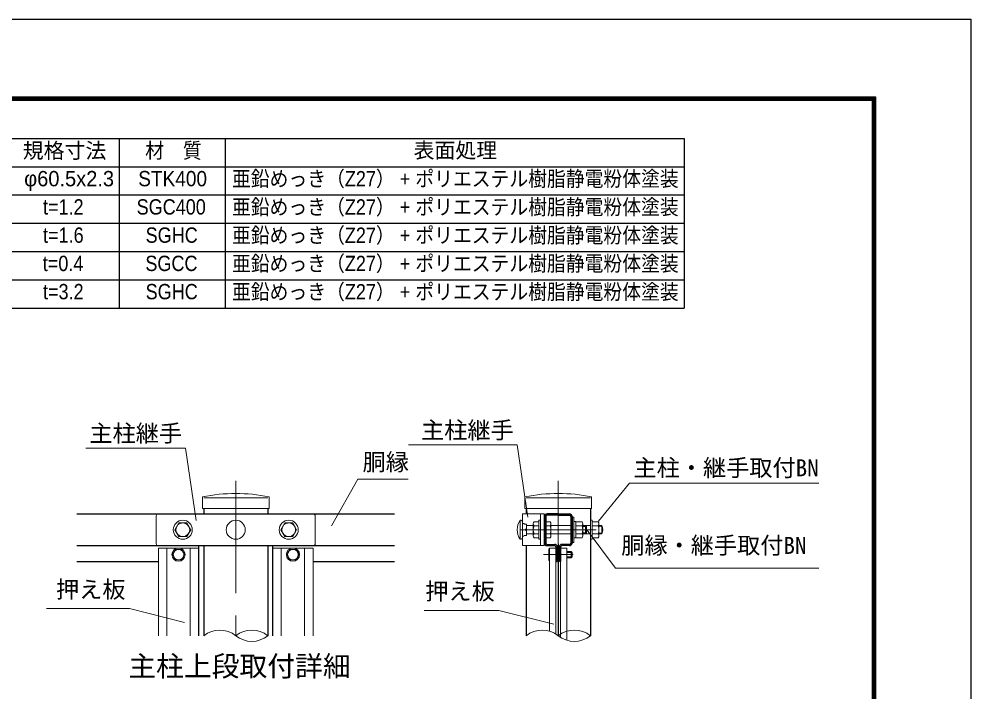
# Model space of a CAD drawing. Units: millimetres, scale not verified. Extents: x -4200 to 4200, y -2970 to 2970.
# Drawn here: x 1504 to 4200, y 1065 to 2970 of the extents above; entities that cross this region are included whole.
import ezdxf
from ezdxf.enums import TextEntityAlignment as Align

# ---------------------------------------------------------------- set-up
doc = ezdxf.new("R2010")
doc.units = ezdxf.units.MM
doc.header["$LTSCALE"] = 10
doc.linetypes.add('USER1', pattern=[50.8, 31.75, -6.35, 6.35, -6.35])
for name, color, linetype, lineweight in [('0-0_D-STR1', 1, 'Continuous', 25), ('0-1_D-BMK', 2, 'USER1', 13), ('0-3_D-STR-DIM', 7, 'Continuous', 13), ('0-6_D-STR3', 3, 'Continuous', 13), ('0-7_D-TTL-TXT', 7, 'Continuous', 25), ('0-9_D-STR2', 7, 'Continuous', 13), ('0-A_D-STR-TXT', 7, 'Continuous', 13), ('0-B_D-MTR-FRAM', 7, 'Continuous', 25), ('0-D_D-TTL', 2, 'Continuous', 25)]:
    doc.layers.add(name, color=color, linetype=linetype, lineweight=lineweight)
doc.layers.add('0-C_D-MTR-TXT', color=7, linetype='Continuous')
doc.styles.add('ＭＳ ゴシック', font='')
doc.styles.add('ＭＳ Ｐゴシック', font='')
doc.styles.get('ＭＳ ゴシック').set_extended_font_data('MS Gothic')
doc.styles.get('ＭＳ Ｐゴシック').set_extended_font_data('MS PGothic')

msp = doc.modelspace()

# ---------------------------------------------------------------- linework, layer by layer
at = {"layer": '0-0_D-STR1'}
for p, q in [((1668.19, 1569.21), (1899.19, 1569.21)), ((1668.19, 1569.21), (2568.19, 1569.21)), ((2027.44, 1584.83), (2027.44, 1569.21)), ((2208.94, 1584.83), (2208.94, 1569.21)), ((2940.89, 1584.83), (2940.89, 1569.21)), ((3031.64, 1569.21), (2999.84, 1569.21)), ((3031.64, 1565.61), (2999.84, 1565.61)), ((3031.64, 1569.21), (3063.44, 1569.21)), ((3031.64, 1565.61), (3063.44, 1565.61)), ((3122.39, 1584.83), (3122.39, 1551.21)), ((2992.64, 1562.01), (2992.64, 1486.41)), ((2996.24, 1562.01), (2996.24, 1486.41)), ((3067.04, 1562.01), (3067.04, 1486.41)), ((3070.64, 1562.01), (3070.64, 1486.41)), ((2999.84, 1482.81), (3021.44, 1482.81)), ((3063.44, 1482.81), (3041.84, 1482.81)), ((3122.39, 1497.21), (3122.39, 1224.21)), ((1668.19, 1479.21), (1899.19, 1479.21)), ((1668.19, 1479.21), (2568.19, 1479.21)), ((2013.19, 1224.21), (2013.19, 1479.21)), ((2027.44, 1479.21), (2027.44, 1224.21)), ((2208.94, 1479.21), (2208.94, 1224.21)), ((2223.19, 1224.21), (2223.19, 1479.21)), ((2940.89, 1479.21), (2940.89, 1224.21)), ((2999.84, 1479.21), (3021.44, 1479.21)), ((3025.04, 1464.21), (3028.64, 1464.21)), ((3028.64, 1475.61), (3028.64, 1434.21)), ((3034.64, 1475.61), (3034.64, 1434.21)), ((3034.64, 1464.21), (3038.24, 1464.21)), ((3038.24, 1475.61), (3038.24, 1434.21)), ((3063.44, 1479.21), (3041.84, 1479.21)), ((1668.19, 1434.21), (1899.19, 1434.21)), ((2337.19, 1434.21), (2568.19, 1434.21)), ((3025.04, 1443.21), (3028.64, 1443.21)), ((3034.64, 1443.21), (3038.24, 1443.21)), ((3038.24, 1434.21), (3034.64, 1434.21))]:
    msp.add_line(p, q, dxfattribs=at)
msp.add_lwpolyline([(3025.04, 1475.61), (3025.04, 1434.21), (3028.64, 1434.21)], dxfattribs=at)
for centre, radius, start, end in [((2999.84, 1562.01), 7.2, 90, 180), ((2999.84, 1562.01), 3.6, 90, 180), ((3063.44, 1562.01), 7.2, 0, 90), ((3063.44, 1562.01), 3.6, 0, 90), ((2999.84, 1486.41), 7.2, 180, 270), ((2999.84, 1486.41), 3.6, 180, 270), ((3021.44, 1475.61), 7.2, 0, 90), ((3041.84, 1475.61), 7.2, 90, 180), ((3063.44, 1486.41), 7.2, 270, 0), ((3063.44, 1486.41), 3.6, 270, 0), ((3021.44, 1475.61), 3.6, 0, 90), ((3041.84, 1475.61), 3.6, 90, 180)]:
    msp.add_arc(centre, radius, start, end, dxfattribs=at)
at = {"layer": '0-1_D-BMK'}
for p, q in [((2118.19, 1662.6), (2118.19, 1224.21)), ((3031.64, 1662.6), (3031.64, 1224.21)), ((2924.39, 1524.21), (3138.89, 1524.21)), ((2989.33, 1453.71), (3073.95, 1453.71))]:
    msp.add_line(p, q, dxfattribs=at)
at = {"layer": '0-3_D-STR-DIM'}
for centre, start, end in [((2072.81, 1168.22), 50.97549, 129.02451), ((2163.56, 1168.22), 50.97549, 129.02451), ((2986.27, 1168.22), 50.97549, 129.02451), ((3077.02, 1168.22), 50.97549, 129.02451), ((2163.56, 1280.19), 230.97549, 309.02451), ((3077.02, 1280.19), 230.97549, 309.02451)]:
    msp.add_arc(centre, 72.06, start, end, dxfattribs=at)
at = {"layer": '0-6_D-STR3'}
for p, q in [((2023.84, 1584.83), (2023.84, 1617.47)), ((2027.44, 1614.21), (2208.94, 1614.21)), ((2212.54, 1584.83), (2212.54, 1617.47)), ((2937.29, 1584.83), (2937.29, 1617.47)), ((2940.89, 1614.21), (3122.39, 1614.21)), ((3125.99, 1584.83), (3125.99, 1617.47)), ((1899.19, 1569.21), (2337.19, 1569.21)), ((2023.84, 1584.83), (2212.54, 1584.83)), ((2937.29, 1584.83), (3125.99, 1584.83)), ((2981.54, 1569.21), (2981.54, 1479.21)), ((1893.19, 1563.21), (1893.19, 1485.21)), ((2343.19, 1563.21), (2343.19, 1485.21)), ((2923.19, 1551.21), (2923.19, 1497.21)), ((2923.19, 1551.21), (2926.49, 1551.21)), ((2929.79, 1542.03), (2934.29, 1542.03)), ((2941.79, 1540.16), (2936.16, 1540.16)), ((2941.79, 1540.16), (2941.79, 1508.25)), ((2960.24, 1541.1), (2960.24, 1507.32)), ((2963.48, 1546.71), (2976.74, 1546.71)), ((2976.74, 1551.21), (2976.74, 1497.21)), ((2981.54, 1551.21), (2976.74, 1551.21)), ((2991.14, 1546.71), (2992.64, 1546.71)), ((2996.24, 1546.71), (3008.54, 1546.71)), ((3010.64, 1541.54), (3010.64, 1506.91)), ((3070.64, 1560.21), (3075.44, 1560.21)), ((3070.64, 1560.21), (3075.44, 1560.21)), ((3075.44, 1488.21), (3075.44, 1560.21)), ((3075.44, 1547.31), (3081.44, 1547.31)), ((3081.44, 1501.11), (3081.44, 1547.31)), ((3081.44, 1546.71), (3098.84, 1546.71)), ((3100.94, 1541.54), (3100.94, 1506.91)), ((3122.39, 1551.21), (3122.39, 1497.21)), ((3127.19, 1546.71), (3127.19, 1501.71)), ((3127.19, 1546.71), (3144.59, 1546.71)), ((3146.69, 1541.54), (3146.69, 1506.91)), ((2938.04, 1524.21), (2929.79, 1524.21)), ((2941.79, 1536.21), (2960.24, 1536.21)), ((2941.79, 1512.21), (2960.24, 1512.21)), ((2963.48, 1535.48), (2976.74, 1535.48)), ((2963.48, 1512.93), (2976.74, 1512.93)), ((2991.14, 1535.46), (2992.64, 1535.46)), ((2991.14, 1512.96), (2992.64, 1512.96)), ((2996.24, 1535.46), (3008.54, 1535.46)), ((2996.24, 1512.96), (3008.54, 1512.96)), ((3010.64, 1536.21), (3067.04, 1536.21)), ((3010.64, 1512.21), (3067.04, 1512.21)), ((3081.44, 1535.46), (3098.84, 1535.46)), ((3081.44, 1512.96), (3098.84, 1512.96)), ((3100.94, 1536.21), (3122.39, 1536.21)), ((3100.94, 1533.21), (3111.74, 1533.21)), ((3100.94, 1515.21), (3111.74, 1515.21)), ((3100.94, 1512.21), (3122.39, 1512.21)), ((3108.74, 1536.21), (3111.74, 1533.21)), ((3111.74, 1533.21), (3111.74, 1515.21)), ((3127.19, 1535.46), (3144.59, 1535.46)), ((3127.19, 1512.96), (3144.59, 1512.96)), ((3146.69, 1536.21), (3154.79, 1536.21)), ((3146.69, 1534.18), (3155.76, 1534.18)), ((3146.69, 1514.24), (3155.76, 1514.24)), ((3146.69, 1512.21), (3154.79, 1512.21)), ((3154.79, 1536.21), (3154.79, 1512.21)), ((2923.19, 1497.21), (2926.49, 1497.21)), ((2929.79, 1506.39), (2934.29, 1506.39)), ((2941.79, 1508.25), (2936.16, 1508.25)), ((2963.48, 1501.71), (2976.74, 1501.71)), ((2981.54, 1497.21), (2976.74, 1497.21)), ((2991.14, 1501.71), (2992.64, 1501.71)), ((2996.24, 1501.71), (3008.54, 1501.71)), ((3070.64, 1488.21), (3075.44, 1488.21)), ((3075.44, 1501.11), (3081.44, 1501.11)), ((3081.44, 1501.71), (3098.84, 1501.71)), ((3127.19, 1497.21), (3122.39, 1497.21)), ((3127.19, 1501.71), (3144.59, 1501.71)), ((1899.19, 1479.21), (2337.19, 1479.21)), ((2013.19, 1472.46), (1899.19, 1472.46)), ((1899.19, 1472.46), (1899.19, 1224.21)), ((1923.19, 1472.46), (1923.19, 1224.21)), ((1989.19, 1472.46), (1989.19, 1224.21)), ((2013.19, 1472.46), (2013.19, 1224.21)), ((2223.19, 1472.46), (2337.19, 1472.46)), ((2223.19, 1472.46), (2223.19, 1224.21)), ((2247.19, 1472.46), (2247.19, 1224.21)), ((2313.19, 1472.46), (2313.19, 1224.21)), ((2337.19, 1472.46), (2337.19, 1224.21)), ((3004.64, 1466.7), (3004.64, 1440.72)), ((3028.64, 1462.71), (3031.04, 1462.71)), ((3032.24, 1462.71), (3034.64, 1462.71)), ((3056.23, 1462.71), (3067.64, 1462.71)), ((3067.64, 1462.71), (3067.64, 1444.71)), ((3070.64, 1459.71), (3067.64, 1462.71)), ((3028.64, 1444.71), (3031.04, 1444.71)), ((3032.24, 1444.71), (3034.64, 1444.71)), ((3038.24, 1434.21), (3038.24, 1428.96)), ((3056.23, 1447.71), (3070.64, 1447.71)), ((3056.23, 1444.71), (3067.64, 1444.71)), ((3070.64, 1447.71), (3067.64, 1444.71))]:
    msp.add_line(p, q, dxfattribs=at)
for points in [[(2991.14, 1569.21), (2929.79, 1569.21), (2929.79, 1479.21), (2991.14, 1479.21)], [(1990.69, 1524.21), (1979.46, 1543.71), (1956.91, 1543.71), (1945.69, 1524.21), (1956.91, 1504.71), (1979.46, 1504.71)], [(2290.69, 1524.21), (2279.46, 1543.71), (2256.91, 1543.71), (2245.69, 1524.21), (2256.91, 1504.71), (2279.46, 1504.71)], [(1973.51, 1453.71), (1964.85, 1468.71), (1947.53, 1468.71), (1938.87, 1453.71), (1947.53, 1438.71), (1964.85, 1438.71)], [(2262.87, 1453.71), (2271.53, 1468.71), (2288.85, 1468.71), (2297.51, 1453.71), (2288.85, 1438.71), (2271.53, 1438.71)]]:
    msp.add_lwpolyline(points, close=True, dxfattribs=at)
for points in [[(3127.19, 1497.21), (3127.19, 1551.21), (3122.39, 1551.21)], [(2941.79, 1527.39), (2938.04, 1524.21), (2941.79, 1521.03)], [(3108.74, 1536.21), (3108.74, 1512.21), (3111.74, 1515.21)], [(3007.05, 1237.22), (3007.05, 1472.46), (3025.04, 1472.46), (3025.04, 1228.97)], [(3056.23, 1211.19), (3056.23, 1472.46), (3038.24, 1472.46), (3038.24, 1219.45)], [(3056.23, 1459.71), (3070.64, 1459.71), (3070.64, 1447.71)]]:
    msp.add_lwpolyline(points, dxfattribs=at)
for centre, radius in [((1968.19, 1524.21), 27), ((1968.19, 1524.21), 19.5), ((2118.19, 1524.21), 27), ((2268.19, 1524.21), 27), ((2268.19, 1524.21), 19.5), ((1956.19, 1453.71), 18.75), ((1956.19, 1453.71), 15), ((2280.19, 1453.71), 18.75), ((2280.19, 1453.71), 15)]:
    msp.add_circle(centre, radius, dxfattribs=at)
for centre, radius, start, end in [((2118.19, 1146.83), 480, 78.66399, 101.33601), ((3031.64, 1146.83), 480, 78.66399, 101.33601), ((1899.19, 1563.21), 6, 90, 180), ((2337.19, 1563.21), 6, 0, 90), ((2966.02, 1524.21), 50.63, 147.77316, 212.22684), ((2926.49, 1547.91), 3.3, 0, 90), ((2936.16, 1542.03), 1.86, 180, 270), ((2966.72, 1541.1), 6.48, 120, 240), ((3002.11, 1541.08), 8.55, 318.83491, 41.16509), ((3092.41, 1541.08), 8.55, 318.83491, 41.16509), ((3138.16, 1541.08), 8.55, 318.83491, 41.16509), ((2981.48, 1524.21), 21.24, 147.93138, 212.06862), ((2966.72, 1507.32), 6.48, 120, 240), ((2979.46, 1524.21), 31.18, 338.85295, 21.14705), ((3002.1, 1507.33), 8.55, 318.86505, 41.13495), ((3069.76, 1524.21), 31.18, 338.85295, 21.14705), ((3092.4, 1507.33), 8.55, 318.86505, 41.13495), ((3115.51, 1524.21), 31.18, 338.85295, 21.14705), ((3138.15, 1507.33), 8.55, 318.86505, 41.13495), ((3132.29, 1524.21), 25.5, 331.92751, 28.07249), ((1899.19, 1485.21), 6, 180, 270), ((2337.19, 1485.21), 6, 270, 0), ((2926.49, 1500.51), 3.3, 270, 0), ((2936.16, 1506.39), 1.86, 90, 180), ((3009.56, 1466.7), 4.92, 120.65597, 239.34403), ((3021.37, 1453.71), 16.73, 148.86338, 211.13662), ((3009.56, 1440.72), 4.92, 120.65597, 239.34403)]:
    msp.add_arc(centre, radius, start, end, dxfattribs=at)
at = {"layer": '0-9_D-STR2'}
for p, q in [((3031.04, 1484.46), (3031.04, 1224.69)), ((3032.24, 1484.46), (3031.04, 1484.46)), ((3032.24, 1484.46), (3032.24, 1223.73))]:
    msp.add_line(p, q, dxfattribs=at)
at = {"layer": '0-A_D-STR-TXT'}
for p, q in [((1975.96, 1755.56), (1693.21, 1755.56)), ((1975.96, 1755.56), (2005.67, 1550.75)), ((2915.22, 1764.39), (2607.61, 1764.39)), ((2915.22, 1764.39), (2944.93, 1559.58)), ((2464.27, 1667.73), (2389.07, 1535.02)), ((2464.27, 1667.73), (2606.67, 1667.73)), ((3233.03, 1656.16), (3145.85, 1548.26)), ((3233.03, 1656.16), (3769.17, 1656.16)), ((3193.64, 1415.1), (3112.94, 1522.61)), ((3193.64, 1415.1), (3769.17, 1415.1)), ((1817.19, 1301.05), (1581.94, 1301.05)), ((1817.19, 1301.05), (1973.16, 1261.87)), ((2862.99, 1296.05), (2651.31, 1296.05)), ((2862.99, 1296.05), (3018.96, 1256.87))]:
    msp.add_line(p, q, dxfattribs=at)
at = {"layer": '0-B_D-MTR-FRAM'}
for p, q in [((929.97, 2631.98), (3388.38, 2631.98)), ((1788.38, 2631.98), (1788.38, 2151.98)), ((2088.38, 2631.98), (2088.38, 2151.98)), ((3388.38, 2631.98), (3388.38, 2151.98)), ((929.97, 2551.98), (3388.38, 2551.98)), ((929.97, 2471.98), (3388.38, 2471.98)), ((929.97, 2391.98), (3388.38, 2391.98)), ((929.97, 2311.98), (3388.38, 2311.98)), ((929.97, 2231.98), (3388.38, 2231.98)), ((929.97, 2151.98), (3388.38, 2151.98))]:
    msp.add_line(p, q, dxfattribs=at)
at = {"layer": '0-D_D-TTL'}
for points in [[(-4199.73, 2970.08), (4200.27, 2970.08), (4200.27, -2969.92), (-4199.73, -2969.92)], [(-3929.73, 2750.08), (3930.27, 2750.08), (3930.27, -2749.92), (-3929.73, -2749.92)], [(-3927.23, 2747.58), (3927.77, 2747.58), (3927.77, -2747.42), (-3927.23, -2747.42)], [(-3924.73, 2745.08), (3925.27, 2745.08), (3925.27, -2744.92), (-3924.73, -2744.92)], [(-3922.23, 2742.58), (3922.77, 2742.58), (3922.77, -2742.42), (-3922.23, -2742.42)], [(-3919.73, 2740.08), (3920.27, 2740.08), (3920.27, -2739.92), (-3919.73, -2739.92)]]:
    msp.add_lwpolyline(points, close=True, dxfattribs=at)

# ---------------------------------------------------------------- texts
at = {"layer": '0-7_D-TTL-TXT', "style": 'ＭＳ ゴシック'}
msp.add_text('主柱上段取付詳細', height=57.7, dxfattribs=at).set_placement((1813.93, 1091.92), align=Align.BOTTOM_LEFT)
at = {"layer": '0-A_D-STR-TXT', "style": 'ＭＳ ゴシック'}
for s, p in [('主柱継手', (2642.97, 1767.66)), ('主柱継手', (1703.71, 1758.83)), ('胴縁', (2477.32, 1677.58)), ('主柱・継手取付BN', (3244.58, 1661.03)), ('胴縁・継手取付BN', (3209.97, 1441.5)), ('押え板', (1609.19, 1316.75)), ('押え板', (2654.99, 1311.74))]:
    msp.add_text(s, height=48.09, dxfattribs=at).set_placement(p, align=Align.BOTTOM_LEFT)
at = {"layer": '0-C_D-MTR-TXT', "style": 'ＭＳ Ｐゴシック'}
for s, height, p in [('規格寸法', 43.4, (1514.9, 2562.98)), ('表面処理', 43.4, (2621.72, 2563.64)), ('φ60.5x2.3', 43.38, (1519.02, 2483.54))]:
    msp.add_text(s, height=height, dxfattribs=at).set_placement(p, align=Align.BOTTOM_LEFT)
for s, height, width, p in [('材\u3000質', 43.38, 0.9, (1861.82, 2563.18)), ('STK400', 43.38, 0.95, (1842.04, 2483.54)), ('亜鉛めっき（Z27） + ポリエステル樹脂静電粉体塗装', 43.4, 0.9, (2107.47, 2483.32)), ('t=1.2', 43.4, 0.9, (1572.28, 2403.54)), ('SGC400', 43.38, 0.9, (1837.5, 2403.54)), ('亜鉛めっき（Z27） + ポリエステル樹脂静電粉体塗装', 43.4, 0.9, (2107.47, 2403.32)), ('t=1.6', 43.4, 0.9, (1572.4, 2323.54)), ('SGHC', 43.4, 0.9, (1862.96, 2323.64)), ('亜鉛めっき（Z27） + ポリエステル樹脂静電粉体塗装', 43.4, 0.9, (2107.47, 2323.32)), ('t=0.4', 43.4, 0.9, (1571.7, 2243.54)), ('SGCC', 43.38, 0.9, (1862.26, 2243.64)), ('亜鉛めっき（Z27） + ポリエステル樹脂静電粉体塗装', 43.4, 0.9, (2107.47, 2243.32)), ('t=3.2', 43.4, 0.9, (1572.28, 2163.64)), ('SGHC', 43.4, 0.9, (1862.96, 2163.64)), ('亜鉛めっき（Z27） + ポリエステル樹脂静電粉体塗装', 43.4, 0.9, (2107.47, 2163.32))]:
    msp.add_text(s, height=height, dxfattribs=dict(at, width=width)).set_placement(p, align=Align.BOTTOM_LEFT)

doc.saveas('drawing.dxf')
